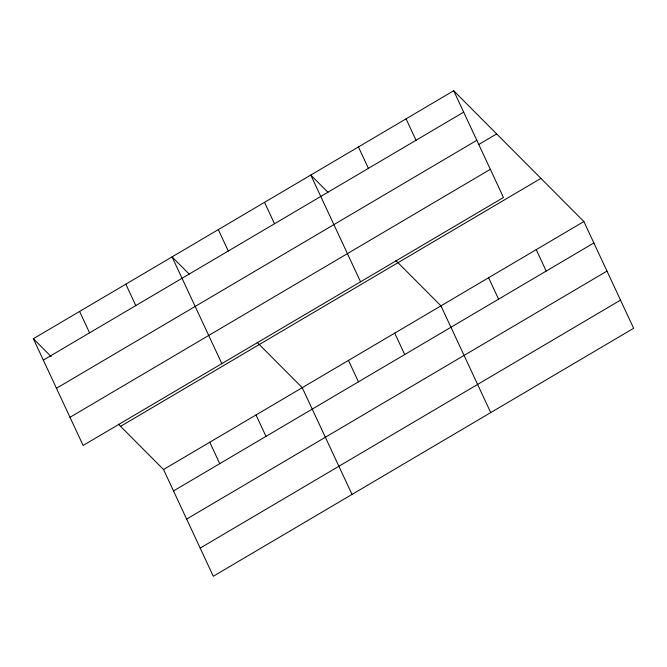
<?xml version="1.0" encoding="UTF-8"?>
<svg xmlns="http://www.w3.org/2000/svg" width="667" height="667" viewBox="0 0 667 667"><rect width="100%" height="100%" fill="white"/><g stroke="black" fill="none" stroke-linecap="round" stroke-linejoin="round"><path stroke-width="1" d="M453.702 90.745L503.468 197.482L83.125 445.456L33.35 338.719L453.702 90.745L583.875 221.544L633.65 328.281L213.298 576.255L163.532 469.518L118.426 424.204M43.33 360.122L463.682 112.148M56.462 388.277L476.813 140.312M479.014 144.314L496.657 133.909M69.993 417.292L490.337 169.318M120.569 426.355L540.92 178.381M163.532 469.518L583.875 221.544M173.512 490.929L593.863 242.955M186.643 519.084L606.987 271.11M200.175 548.099L620.518 300.125M327.964 192.321L310.78 175.054L360.555 281.791M395.856 260.539L440.962 305.861L490.729 412.598M189.245 274.154L172.061 256.887L221.836 363.623M257.145 342.371L302.243 387.685L352.018 494.422M33.35 338.719L51.251 356.703M536.235 249.65L546.223 271.06M488.603 277.755L498.582 299.158M406.061 118.851L416.041 140.253M358.421 146.948L368.401 168.359M394.722 333.133L404.702 354.544M348.482 360.413L358.462 381.816M264.541 202.334L274.521 223.737M218.301 229.606L228.289 251.017M256.003 414.966L265.991 436.376M209.772 442.246L219.751 463.648M125.83 284.159L135.81 305.569M79.59 311.439L89.57 332.841"/></g></svg>
